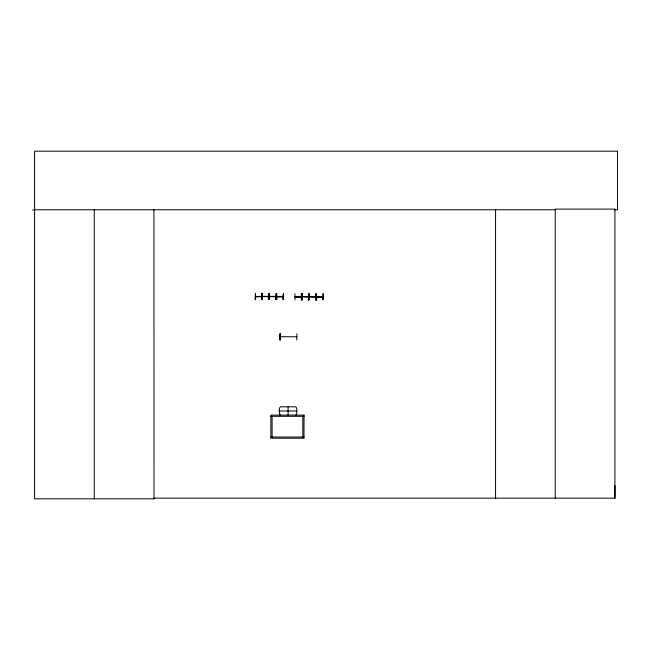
<?xml version="1.0" encoding="UTF-8"?>
<svg xmlns="http://www.w3.org/2000/svg" width="650" height="650" viewBox="0 0 650 650"><rect width="100%" height="100%" fill="white"/><g stroke="black" fill="none" stroke-linecap="round" stroke-linejoin="round"><path stroke-width="0.97" d="M614.461 209.779L617.5 209.779L617.5 151.174L34.596 151.174L34.596 498.826L154.018 498.826L153.936 498.144L614.908 498.144L614.997 485.574M296.814 336.773L280.207 336.724L280.499 337.041M261.016 296.376L261.706 296.359M316.672 296.831L317.233 296.79M322.189 296.717L322.879 296.701M295.059 296.684L295.75 296.896L295.059 296.904M295.189 296.936L301.275 296.879L300.714 296.587M262.373 296.376L262.998 296.595M275.836 296.376L269.636 296.343L270.311 296.376M275.145 296.376L275.771 296.595M302.152 296.725L308.319 296.985M309.4 296.725L315.477 297.001M256.067 296.757L255.515 296.457L261.625 296.335M261.633 296.595L255.499 296.709L261.584 296.644M316.802 296.798L322.896 297.058M276.924 296.465L283.051 296.392L276.989 296.709M277.509 296.717L283.083 296.741L277.55 296.676M300.649 296.652L301.275 296.644L295.124 296.904L301.275 296.944L295.124 296.904M268.588 296.66L262.502 296.343M268.027 296.343L268.588 296.376M315.526 296.961L309.4 296.936M268.458 296.66L262.373 296.595M295.758 415.106C297.334 414.602 297.334 407.331 295.758 406.827L280.402 406.827C278.826 407.331 278.826 414.602 280.402 415.106M261.641 293.361L261.861 299.569M316.396 300.056L316.607 293.841L316.42 300.056M316.777 297.196L322.887 296.985L316.696 297.082M318.053 297.188L321.62 297.107M296.831 339.983L296.855 333.775M276.876 299.674L276.754 293.467M295.084 299.902L294.954 293.686M301.291 299.861L301.34 293.646M32.5 210.023L34.596 210.015M34.596 209.779L555.246 209.779M268.588 293.377L268.629 299.593M309.4 293.727L309.311 299.934M262.438 296.376L268.458 296.343M269.685 296.595L275.836 296.595L269.726 296.595M302.217 296.725L308.295 296.725M269.62 299.593L269.539 293.377M275.836 299.593L276.177 293.377L275.917 299.593M279.801 410.971L296.368 410.971M270.896 416.317L304.029 416.317M270.855 437.019L304.029 437.019M316.517 293.841L316.696 300.048M261.958 293.353L262.096 299.561M301.567 293.646L301.608 299.861M280.134 333.775L280.158 339.983M614.908 498.144L614.908 209.105L555.246 209.105L555.246 498.144M495.576 209.779L495.576 498.826M308.677 293.727L308.677 299.934M308.449 293.727L308.449 299.934M302.819 416.317L302.819 437.019M302.063 293.727L302.063 299.934M288.08 406.827L288.08 415.106M272.106 416.317L272.106 437.019M269.303 293.377L269.303 299.593M153.928 209.779L154.018 498.826M94.266 209.779L94.266 498.826M255.434 293.491L255.222 299.707L255.434 293.491M323.164 293.694L322.993 299.918L323.131 293.702M280.174 333.775L280.028 339.991L280.174 333.775M283.4 293.418L283.091 299.634L283.4 293.418M262.373 293.377L262.031 299.593L262.373 293.377M302.152 293.727L301.803 299.934L302.152 293.727M308.709 293.727L308.376 299.934L308.709 293.727M315.957 293.727L315.697 299.934L315.957 293.727M304.029 415.106L270.896 415.106L270.855 438.23L303.989 438.23L304.029 415.106"/></g></svg>
